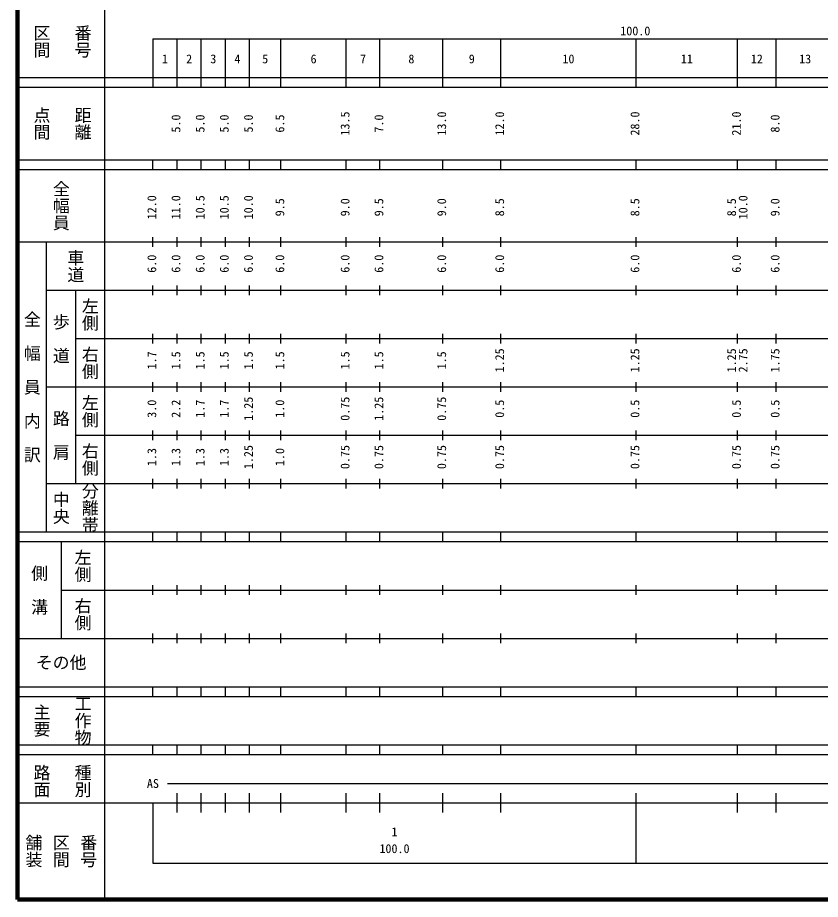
# Model space of a CAD drawing. Units: millimetres on the paper, enlarged 1000 times. Extents: x 40000 to 680000, y 20000 to 380000.
# Drawn here: x 40000 to 206148, y 20000 to 202409 of the extents above; entities that cross this region are included whole.
import ezdxf
from ezdxf.enums import TextEntityAlignment as Align

# ---------------------------------------------------------------- set-up
doc = ezdxf.new("R2010")
doc.units = ezdxf.units.MM
doc.header["$LTSCALE"] = 1000
doc.layers.add('M-TTL', color=1, linetype='Continuous', lineweight=140)
doc.layers.add('M-TTL-BAND', color=7, linetype='Continuous', lineweight=25)
doc.styles.add('@ＭＳ ゴシック', font='')
doc.styles.add('ＭＳ ゴシック', font='')
doc.styles.get('@ＭＳ ゴシック').set_extended_font_data('@MS Gothic')
doc.styles.get('ＭＳ ゴシック').set_extended_font_data('MS Gothic')

msp = doc.modelspace()

# ---------------------------------------------------------------- linework, layer by layer
at = {"layer": 'M-TTL', "color": 2}
for p, q in [((40000, 380000), (40000, 20000)), ((40000, 20000), (680000, 20000))]:
    msp.add_line(p, q, dxfattribs=at)
at = {"layer": 'M-TTL-BAND'}
for p, q in [((58000, 370000), (58000, 20000)), ((68000, 198000), (579000, 198000)), ((68000, 198000), (68000, 188000)), ((73000, 188000), (73000, 198000)), ((78000, 188000), (78000, 198000)), ((83000, 188000), (83000, 198000)), ((88000, 188000), (88000, 198000)), ((94500, 188000), (94500, 198000)), ((108000, 188000), (108000, 198000)), ((115000, 188000), (115000, 198000)), ((128000, 188000), (128000, 198000)), ((140000, 188000), (140000, 198000)), ((168000, 188000), (168000, 198000)), ((189000, 188000), (189000, 198000)), ((197000, 188000), (197000, 198000)), ((40000, 190000), (579000, 190000)), ((40000, 188000), (579000, 188000)), ((40000, 173000), (579000, 173000)), ((68000, 171000), (68000, 173000)), ((73000, 171000), (73000, 173000)), ((78000, 171000), (78000, 173000)), ((83000, 171000), (83000, 173000)), ((88000, 171000), (88000, 173000)), ((94500, 171000), (94500, 173000)), ((108000, 171000), (108000, 173000)), ((115000, 171000), (115000, 173000)), ((128000, 171000), (128000, 173000)), ((140000, 171000), (140000, 173000)), ((168000, 171000), (168000, 173000)), ((189000, 171000), (189000, 173000)), ((197000, 171000), (197000, 173000)), ((40000, 171000), (579000, 171000)), ((68000, 155000), (68000, 157000)), ((73000, 155000), (73000, 157000)), ((78000, 155000), (78000, 157000)), ((83000, 155000), (83000, 157000)), ((88000, 155000), (88000, 157000)), ((94500, 155000), (94500, 157000)), ((108000, 155000), (108000, 157000)), ((115000, 155000), (115000, 157000)), ((128000, 155000), (128000, 157000)), ((140000, 155000), (140000, 157000)), ((168000, 155000), (168000, 157000)), ((189000, 155000), (189000, 157000)), ((197000, 155000), (197000, 157000)), ((40000, 156000), (579000, 156000)), ((46000, 96000), (46000, 156000)), ((46000, 146000), (579000, 146000)), ((52000, 146000), (52000, 106000)), ((68000, 145000), (68000, 147000)), ((73000, 145000), (73000, 147000)), ((78000, 145000), (78000, 147000)), ((83000, 145000), (83000, 147000)), ((88000, 145000), (88000, 147000)), ((94500, 145000), (94500, 147000)), ((108000, 145000), (108000, 147000)), ((115000, 145000), (115000, 147000)), ((128000, 145000), (128000, 147000)), ((140000, 145000), (140000, 147000)), ((168000, 145000), (168000, 147000)), ((189000, 145000), (189000, 147000)), ((197000, 145000), (197000, 147000)), ((68000, 135000), (68000, 137000)), ((73000, 135000), (73000, 137000)), ((78000, 135000), (78000, 137000)), ((83000, 135000), (83000, 137000)), ((88000, 135000), (88000, 137000)), ((94500, 135000), (94500, 137000)), ((108000, 135000), (108000, 137000)), ((115000, 135000), (115000, 137000)), ((128000, 135000), (128000, 137000)), ((140000, 135000), (140000, 137000)), ((168000, 135000), (168000, 137000)), ((189000, 135000), (189000, 137000)), ((197000, 135000), (197000, 137000)), ((52000, 136000), (579000, 136000)), ((46000, 126000), (579000, 126000)), ((68000, 125000), (68000, 127000)), ((73000, 125000), (73000, 127000)), ((78000, 125000), (78000, 127000)), ((83000, 125000), (83000, 127000)), ((88000, 125000), (88000, 127000)), ((94500, 125000), (94500, 127000)), ((108000, 125000), (108000, 127000)), ((115000, 125000), (115000, 127000)), ((128000, 125000), (128000, 127000)), ((140000, 125000), (140000, 127000)), ((168000, 125000), (168000, 127000)), ((189000, 125000), (189000, 127000)), ((197000, 125000), (197000, 127000)), ((68000, 115000), (68000, 117000)), ((73000, 115000), (73000, 117000)), ((78000, 115000), (78000, 117000)), ((83000, 115000), (83000, 117000)), ((88000, 115000), (88000, 117000)), ((94500, 115000), (94500, 117000)), ((108000, 115000), (108000, 117000)), ((115000, 115000), (115000, 117000)), ((128000, 115000), (128000, 117000)), ((140000, 115000), (140000, 117000)), ((168000, 115000), (168000, 117000)), ((189000, 115000), (189000, 117000)), ((197000, 115000), (197000, 117000)), ((52000, 116000), (579000, 116000)), ((46000, 106000), (579000, 106000)), ((68000, 105000), (68000, 107000)), ((73000, 105000), (73000, 107000)), ((78000, 105000), (78000, 107000)), ((83000, 105000), (83000, 107000)), ((88000, 105000), (88000, 107000)), ((94500, 105000), (94500, 107000)), ((108000, 105000), (108000, 107000)), ((115000, 105000), (115000, 107000)), ((128000, 105000), (128000, 107000)), ((140000, 105000), (140000, 107000)), ((168000, 105000), (168000, 107000)), ((189000, 105000), (189000, 107000)), ((197000, 105000), (197000, 107000)), ((40000, 96000), (579000, 96000)), ((68000, 94000), (68000, 96000)), ((73000, 94000), (73000, 96000)), ((78000, 94000), (78000, 96000)), ((83000, 94000), (83000, 96000)), ((88000, 94000), (88000, 96000)), ((94500, 94000), (94500, 96000)), ((108000, 94000), (108000, 96000)), ((115000, 94000), (115000, 96000)), ((128000, 94000), (128000, 96000)), ((140000, 94000), (140000, 96000)), ((168000, 94000), (168000, 96000)), ((189000, 94000), (189000, 96000)), ((197000, 94000), (197000, 96000)), ((40000, 94000), (579000, 94000)), ((49000, 94000), (49000, 74000)), ((49000, 84000), (579000, 84000)), ((68000, 83000), (68000, 85000)), ((73000, 83000), (73000, 85000)), ((78000, 83000), (78000, 85000)), ((83000, 83000), (83000, 85000)), ((88000, 83000), (88000, 85000)), ((94500, 83000), (94500, 85000)), ((108000, 83000), (108000, 85000)), ((115000, 83000), (115000, 85000)), ((128000, 83000), (128000, 85000)), ((140000, 83000), (140000, 85000)), ((168000, 83000), (168000, 85000)), ((189000, 83000), (189000, 85000)), ((197000, 83000), (197000, 85000)), ((68000, 73000), (68000, 75000)), ((73000, 73000), (73000, 75000)), ((78000, 73000), (78000, 75000)), ((83000, 73000), (83000, 75000)), ((88000, 73000), (88000, 75000)), ((94500, 73000), (94500, 75000)), ((108000, 73000), (108000, 75000)), ((115000, 73000), (115000, 75000)), ((128000, 73000), (128000, 75000)), ((140000, 73000), (140000, 75000)), ((168000, 73000), (168000, 75000)), ((189000, 73000), (189000, 75000)), ((197000, 73000), (197000, 75000)), ((40000, 74000), (579000, 74000)), ((40000, 64000), (579000, 64000)), ((68000, 62000), (68000, 64000)), ((73000, 62000), (73000, 64000)), ((78000, 62000), (78000, 64000)), ((83000, 62000), (83000, 64000)), ((88000, 62000), (88000, 64000)), ((94500, 62000), (94500, 64000)), ((108000, 62000), (108000, 64000)), ((115000, 62000), (115000, 64000)), ((128000, 62000), (128000, 64000)), ((140000, 62000), (140000, 64000)), ((168000, 62000), (168000, 64000)), ((189000, 62000), (189000, 64000)), ((197000, 62000), (197000, 64000)), ((40000, 62000), (579000, 62000)), ((40000, 52000), (579000, 52000)), ((68000, 50000), (68000, 52000)), ((73000, 50000), (73000, 52000)), ((78000, 50000), (78000, 52000)), ((83000, 50000), (83000, 52000)), ((88000, 50000), (88000, 52000)), ((94500, 50000), (94500, 52000)), ((108000, 50000), (108000, 52000)), ((115000, 50000), (115000, 52000)), ((128000, 50000), (128000, 52000)), ((140000, 50000), (140000, 52000)), ((168000, 50000), (168000, 52000)), ((189000, 50000), (189000, 52000)), ((197000, 50000), (197000, 52000)), ((40000, 50000), (579000, 50000)), ((71000, 44000), (565000, 44000)), ((73000, 38000), (73000, 42000)), ((78000, 38000), (78000, 42000)), ((83000, 38000), (83000, 42000)), ((88000, 38000), (88000, 42000)), ((94500, 38000), (94500, 42000)), ((108000, 38000), (108000, 42000)), ((115000, 38000), (115000, 42000)), ((128000, 38000), (128000, 42000)), ((140000, 38000), (140000, 42000)), ((168000, 27500), (168000, 42000)), ((189000, 38000), (189000, 42000)), ((197000, 38000), (197000, 42000)), ((40000, 40000), (579000, 40000)), ((68000, 40000), (68000, 27500)), ((68000, 27500), (579000, 27500))]:
    msp.add_line(p, q, dxfattribs=at)

# ---------------------------------------------------------------- texts
at = {"layer": 'M-TTL-BAND', "style": '@ＭＳ ゴシック'}
for s, p in [('番号', (53500, 197500)), ('区間', (45000, 197500)), ('点間', (45000, 180500)), ('距離', (53500, 180500)), ('全幅員', (49000, 163500)), ('車道', (52000, 151000)), ('左側', (55000, 141000)), ('全\u3000幅\u3000員\u3000内\u3000訳', (43000, 126000)), ('歩\u3000道', (49000, 136000)), ('右側', (55000, 131000)), ('左側', (55000, 121000)), ('路\u3000肩', (49000, 116000)), ('右側', (55000, 111000)), ('分離帯', (55000, 101000)), ('中央', (49000, 101000)), ('左側', (53500, 89000)), ('側\u3000溝', (44500, 84000)), ('右側', (53500, 79000)), ('主要', (45000, 57000)), ('工作物', (53500, 57000)), ('路面', (45000, 44500)), ('種別', (53500, 44500)), ('舗装', (43333, 30000)), ('区間', (49000, 30000)), ('番号', (54667, 30000))]:
    msp.add_text(s, height=2566, rotation=270, dxfattribs=at).set_placement(p, align=Align.MIDDLE_CENTER)
at = {"layer": 'M-TTL-BAND', "style": 'ＭＳ ゴシック'}
for s, p in [('100.0', (167844, 198195)), ('1', (70500, 192405)), ('2', (75500, 192405)), ('3', (80500, 192405)), ('4', (85500, 192405)), ('5', (91250, 192405)), ('6', (101250, 192405)), ('7', (111500, 192405)), ('8', (121500, 192405)), ('9', (134000, 192405)), ('10', (154000, 192405)), ('11', (178500, 192405)), ('12', (193000, 192405)), ('13', (203000, 192405)), ('AS', (68000, 42500)), ('1', (118000, 32523)), ('100.0', (118000, 29033))]:
    msp.add_text(s, height=1833, dxfattribs=at).set_placement(p, align=Align.BOTTOM_CENTER)
for s, p in [('13.5', (109232, 180500)), ('13.0', (129232, 180500)), ('12.0', (141232, 180500)), ('28.0', (169232, 180500)), ('21.0', (190232, 180500)), ('5.0', (74232, 180500)), ('5.0', (79232, 180500)), ('5.0', (84232, 180500)), ('5.0', (89232, 180500)), ('6.5', (95732, 180500)), ('7.0', (116232, 180500)), ('8.0', (198232, 180500)), ('12.0', (69232, 163174)), ('11.0', (74232, 163174)), ('10.5', (79232, 163174)), ('10.5', (84232, 163174)), ('10.0', (89232, 163174)), ('9.5', (95732, 163174)), ('9.0', (109232, 163174)), ('9.5', (116232, 163174)), ('9.0', (129232, 163174)), ('8.5', (141232, 163174)), ('8.5', (169232, 163174)), ('8.5', (189232, 163174)), ('10.0', (191602, 163174)), ('9.0', (198232, 163174)), ('6.0', (69232, 151500)), ('6.0', (74232, 151500)), ('6.0', (79232, 151500)), ('6.0', (84232, 151500)), ('6.0', (89232, 151500)), ('6.0', (95732, 151500)), ('6.0', (109232, 151500)), ('6.0', (116232, 151500)), ('6.0', (129232, 151500)), ('6.0', (141232, 151500)), ('6.0', (169232, 151500)), ('6.0', (190232, 151500)), ('6.0', (198232, 151500)), ('1.7', (69232, 131500)), ('1.5', (74232, 131500)), ('1.5', (79232, 131500)), ('1.5', (84232, 131500)), ('1.5', (89232, 131500)), ('1.5', (95732, 131500)), ('1.5', (109232, 131500)), ('1.5', (116232, 131500)), ('1.5', (129232, 131500)), ('1.25', (141232, 131500)), ('1.25', (169232, 131500)), ('1.25', (189232, 131500)), ('2.75', (191602, 131500)), ('1.75', (198232, 131500)), ('3.0', (69232, 121500)), ('2.2', (74232, 121500)), ('1.7', (79232, 121500)), ('1.7', (84232, 121500)), ('1.25', (89232, 121500)), ('1.0', (95732, 121500)), ('0.75', (109232, 121500)), ('1.25', (116232, 121500)), ('0.75', (129232, 121500)), ('0.5', (141232, 121500)), ('0.5', (169232, 121500)), ('0.5', (190232, 121500)), ('0.5', (198232, 121500)), ('1.3', (69232, 111500)), ('1.3', (74232, 111500)), ('1.3', (79232, 111500)), ('1.3', (84232, 111500)), ('1.25', (89232, 111500)), ('1.0', (95732, 111500)), ('0.75', (109232, 111500)), ('0.75', (116232, 111500)), ('0.75', (129232, 111500)), ('0.75', (141232, 111500)), ('0.75', (169232, 111500)), ('0.75', (190232, 111500)), ('0.75', (198232, 111500))]:
    msp.add_text(s, height=1833, rotation=90, dxfattribs=at).set_placement(p, align=Align.BOTTOM_CENTER)
msp.add_text('その他', height=2566, dxfattribs=at).set_placement((49000, 69000), align=Align.MIDDLE_CENTER)

doc.saveas('drawing.dxf')
